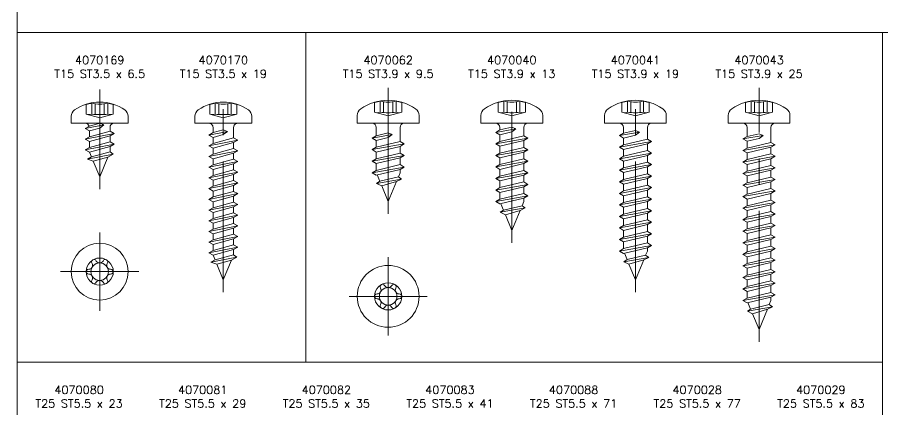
# Model space of a CAD drawing. Header units: millimetres. Extents: x 1459 to 16731, y 971 to 8404.
# Drawn here: x 5484.5 to 5589.5, y 2080.7 to 2128.3 of the extents above; entities that cross this region are included whole.
import ezdxf

# ---------------------------------------------------------------- set-up
doc = ezdxf.new("R2010")
doc.units = ezdxf.units.MM
doc.header["$LTSCALE"] = 0.5
doc.linetypes.add('CENTER', pattern=[50.8, 31.75, -6.35, 6.35, -6.35])
doc.layers.get('0').update_dxf_attribs({"lineweight": 20})
doc.layers.add('Quincaillerie', color=150, linetype='Continuous', lineweight=20)
doc.styles.add('SBS_BLOCKNAME', font='simplex.shx', dxfattribs={"height": 1})

# ---------------------------------------------------------------- blocks, each defined once
blk = doc.blocks.new('4070062')
at = {"color": 1, "linetype": 'CENTER'}
blk.add_line((0, -11), (0, 4.3), dxfattribs=at)
for p, q in [((-0.97, 1.33), (-0.97, 2.72)), ((-0.56, 1.33), (-0.56, 2.61)), ((0.56, 1.33), (0.56, 2.61)), ((0.97, 1.33), (0.97, 2.72))]:
    blk.add_line(p, q)
blk.add_lwpolyline([(3.32, 1.75, 0.314856), (-3.32, 1.75, 0.244912), (-3.75, 0.93), (-3.75, 0), (3.75, 0), (3.75, 0.93, 0.244912), (3.32, 1.75, 0.153709)], format="xyb")
for points in [[(-1.65, 2.56), (-1.65, 1.33)], [(1.65, 2.56), (1.65, 1.33)], [(-1.65, 1.33), (0, 0.89)], [(1.65, 1.33), (0, 0.89)], [(-1.45, -0.5), (-1.45, -1.51)], [(1.45, -0.5), (1.45, -2.22)], [(-1.95, -1.8), (0.5, -1.37)], [(-1.45, -1.2), (-1.45, -1.51)], [(-1.45, -2.09), (-1.45, -2.91)], [(-1.95, -3.2), (1.95, -2.51)], [(1.45, -2.8), (1.45, -3.62)], [(-1.95, -4.6), (1.95, -3.91)], [(-1.45, -3.49), (-1.45, -4.31)], [(-1.45, -4.89), (-1.45, -5.71)], [(1.45, -4.2), (1.45, -5.02)], [(-1.95, -6), (1.95, -5.31)], [(-1.02, -7.04), (-1.34, -6.26)], [(1.24, -6.5), (1.45, -6)], [(1.45, -5.6), (1.45, -6)], [(-1.41, -7.3), (1.63, -6.77)], [(0, -9.5), (1.01, -7.07)], [(0, -9.5), (-0.78, -7.61)]]:
    blk.add_lwpolyline(points)
for points in [[(-1.95, -1.8), (-1.45, -2.09), (0, -1.74), (0.5, -1.37), (0, -1.17), (-1.45, -1.51)], [(-1.45, -3.49), (1.45, -2.8), (1.95, -2.51), (1.45, -2.22), (-1.45, -2.91), (-1.95, -3.2)], [(-1.45, -4.89), (1.45, -4.2), (1.95, -3.91), (1.45, -3.62), (-1.45, -4.31), (-1.95, -4.6)], [(-1.45, -6.29), (1.45, -5.6), (1.95, -5.31), (1.45, -5.02), (-1.45, -5.71), (-1.95, -6)], [(1.24, -6.5), (1.63, -6.77), (1.01, -7.07), (-0.78, -7.61), (-1.41, -7.3), (-1.02, -7.04)]]:
    blk.add_lwpolyline(points, close=True)
for centre, radius, start, end in [((-1.59, 3.84), 1.28, 267.2848, 298.8872), ((0, 5.49), 2.94, 250.6988, 289.3012), ((1.59, 3.84), 1.28, 241.1128, 272.7152), ((-1.31, 2.49), 1.21, 253.6643, 286.3357), ((0, 11.41), 10.13, 264.4948, 275.5052), ((1.31, 2.49), 1.21, 253.6643, 286.3357), ((-1.95, -0.5), 0.5, 0, 90), ((1.95, -0.5), 0.5, 90, 180)]:
    blk.add_arc(centre, radius, start, end)
blk = doc.blocks.new('4070040')
at = {"color": 1, "linetype": 'CENTER'}
blk.add_line((0, -14.5), (0, 4.3), dxfattribs=at)
for p, q in [((-0.97, 1.33), (-0.97, 2.72)), ((-0.56, 1.33), (-0.56, 2.61)), ((0.56, 1.33), (0.56, 2.61)), ((0.97, 1.33), (0.97, 2.72))]:
    blk.add_line(p, q)
blk.add_lwpolyline([(3.32, 1.75, 0.314856), (-3.32, 1.75, 0.244912), (-3.75, 0.93), (-3.75, 0), (3.75, 0), (3.75, 0.93, 0.244912), (3.32, 1.75, 0.138291)], format="xyb")
for points in [[(-1.65, 2.56), (-1.65, 1.33)], [(1.65, 2.56), (1.65, 1.33)], [(-1.65, 1.33), (0, 0.89)], [(1.65, 1.33), (0, 0.89)], [(-1.95, -1.1), (0.5, -0.67)], [(-1.45, -0.5), (-1.45, -0.81)], [(1.45, -0.5), (1.45, -1.52)], [(-1.95, -2.5), (1.95, -1.81)], [(-1.45, -1.39), (-1.45, -2.21)], [(-1.45, -1.39), (-1.45, -2.21)], [(-1.45, -2.79), (-1.45, -3.61)], [(1.45, -2.1), (1.45, -2.92)], [(-1.95, -3.9), (1.95, -3.21)], [(-1.45, -4.19), (-1.45, -5.01)], [(1.45, -3.5), (1.45, -4.32)], [(-1.95, -5.3), (1.95, -4.61)], [(1.45, -4.9), (1.45, -5.72)], [(-1.95, -6.7), (1.95, -6.01)], [(-1.45, -5.59), (-1.45, -6.41)], [(-1.45, -6.99), (-1.45, -7.81)], [(1.45, -6.3), (1.45, -7.12)], [(-1.95, -8.1), (1.95, -7.41)], [(-1.45, -8.39), (-1.45, -9.21)], [(1.45, -7.7), (1.45, -8.52)], [(-1.95, -9.5), (1.95, -8.81)], [(1.45, -9.1), (1.45, -9.5)], [(-1.41, -10.8), (1.63, -10.27)], [(-1.02, -10.54), (-1.34, -9.76)], [(1.24, -10), (1.45, -9.5)], [(0, -13), (-0.78, -11.11)], [(0, -13), (1.01, -10.57)]]:
    blk.add_lwpolyline(points)
for points in [[(-1.95, -1.1), (-1.45, -1.39), (0, -1.04), (0.5, -0.67), (0, -0.47), (-1.45, -0.81)], [(-1.95, -2.5), (-1.45, -2.79), (1.45, -2.1), (1.95, -1.81), (1.45, -1.52), (-1.45, -2.21)], [(-1.95, -3.9), (-1.45, -4.19), (1.45, -3.5), (1.95, -3.21), (1.45, -2.92), (-1.45, -3.61)], [(-1.95, -5.3), (-1.45, -5.59), (1.45, -4.9), (1.95, -4.61), (1.45, -4.32), (-1.45, -5.01)], [(-1.95, -6.7), (-1.45, -6.99), (1.45, -6.3), (1.95, -6.01), (1.45, -5.72), (-1.45, -6.41)], [(-1.45, -8.39), (1.45, -7.7), (1.95, -7.41), (1.45, -7.12), (-1.45, -7.81), (-1.95, -8.1)], [(-1.45, -9.21), (-1.95, -9.5), (-1.45, -9.79), (1.45, -9.1), (1.95, -8.81), (1.45, -8.52)], [(1.24, -10), (1.63, -10.27), (1.01, -10.57), (-0.78, -11.11), (-1.41, -10.8), (-1.02, -10.54)]]:
    blk.add_lwpolyline(points, close=True)
for centre, radius, start, end in [((-1.59, 3.84), 1.28, 267.2848, 298.8872), ((0, 5.49), 2.94, 250.6988, 289.3012), ((1.59, 3.84), 1.28, 241.1128, 272.7152), ((-1.31, 2.49), 1.21, 253.6643, 286.3357), ((0, 11.41), 10.13, 264.4948, 275.5052), ((1.31, 2.49), 1.21, 253.6643, 286.3357), ((-1.95, -0.5), 0.5, 0, 90), ((1.95, -0.5), 0.5, 90, 180)]:
    blk.add_arc(centre, radius, start, end)
blk = doc.blocks.new('4070169')
at = {"color": 1, "linetype": 'CENTER'}
blk.add_line((0, -8), (0, 4.08), dxfattribs=at)
for p, q in [((-0.97, 1.1), (-0.97, 2.49)), ((-0.56, 1.1), (-0.56, 2.38)), ((0.56, 1.1), (0.56, 2.38)), ((0.97, 1.1), (0.97, 2.49)), ((-1.5, -4.36), (1.65, -3.74)), ((1.65, -3.74), (0.99, -4.1))]:
    blk.add_line(p, q)
blk.add_lwpolyline([(3.06, 1.61, 0.314856), (-3.06, 1.61, 0.244912), (-3.45, 0.86), (-3.45, 0), (3.45, 0), (3.45, 0.86, 0.244912), (3.06, 1.61, 0.153709)], format="xyb")
for points in [[(-1.65, 2.31), (-1.65, 1.1)], [(1.65, 2.31), (1.65, 1.1)], [(-1.65, 1.1), (0, 0.66)], [(1.65, 1.1), (0, 0.66)], [(-1.75, -0.63), (0.5, -0.2)], [(-1.25, -0.92), (-1.25, -1.64)], [(1.25, -0.5), (1.25, -0.96)], [(-1.75, -1.93), (1.75, -1.24)], [(-1.25, -1.2), (-1.25, -1.51)], [(1.25, -1.53), (1.25, -2.26)], [(-1.75, -3.23), (1.75, -2.54)], [(-1.25, -2.22), (-1.25, -2.94)], [(1.25, -2.83), (1.25, -3.46)], [(1.25, -3.46), (-1, -4.08), (-1.5, -4.36), (-0.79, -4.59)], [(-1, -4.08), (-1.24, -3.52)], [(1.65, -3.74), (1.25, -3.46), (-1, -4.08)], [(-0.79, -4.59), (0.99, -4.1)], [(0, -6.5), (0.99, -4.1)], [(0, -6.5), (-0.79, -4.59)]]:
    blk.add_lwpolyline(points)
for points in [[(-1.75, -0.63), (-1.25, -0.92), (0, -0.58), (0.5, -0.2), (0, 0), (-1.25, -0.34)], [(-1.25, -2.22), (1.25, -1.53), (1.75, -1.24), (1.25, -0.96), (-1.25, -1.64), (-1.75, -1.93)], [(-1.25, -3.52), (1.25, -2.83), (1.75, -2.54), (1.25, -2.26), (-1.25, -2.94), (-1.75, -3.23)]]:
    blk.add_lwpolyline(points, close=True)
for centre, radius, start, end in [((-1.62, 3.61), 1.29, 268.5279, 299.9762), ((0, 5.26), 2.94, 250.6988, 289.3012), ((1.62, 3.61), 1.29, 240.0238, 271.4721), ((-1.31, 2.26), 1.21, 253.6643, 286.3357), ((0, 11.18), 10.13, 264.4948, 275.5052), ((1.31, 2.26), 1.21, 253.6643, 286.3357), ((-1.75, -0.5), 0.5, 16.7313, 90), ((1.75, -0.5), 0.5, 90, 180)]:
    blk.add_arc(centre, radius, start, end)
blk = doc.blocks.new('4070170')
at = {"color": 1, "linetype": 'CENTER'}
blk.add_line((0, -20.5), (0, 4.08), dxfattribs=at)
for p, q in [((-0.97, 1.1), (-0.97, 2.49)), ((-0.56, 1.1), (-0.56, 2.38)), ((0.56, 1.1), (0.56, 2.38)), ((0.97, 1.1), (0.97, 2.49)), ((-1.5, -16.86), (1.65, -16.24)), ((1.65, -16.24), (0.99, -16.6))]:
    blk.add_line(p, q)
for points in [[(3.06, 1.61, 0.314856), (-3.06, 1.61, 0.244912), (-3.45, 0.86), (-3.45, 0), (3.45, 0), (3.45, 0.86, 0.244912), (3.06, 1.61, 0.153709)], [(-1.25, -1.14), (-1.25, -0.5, 0.414214), (-1.75, 0, 0.414214)], [(1.75, 0, 0.414214), (1.25, -0.5), (1.25, -1.76)]]:
    blk.add_lwpolyline(points, format="xyb")
for points in [[(-1.65, 2.31), (-1.65, 1.1)], [(1.65, 2.31), (1.65, 1.1)], [(-1.65, 1.1), (0, 0.66)], [(1.65, 1.1), (0, 0.66)], [(-1.75, -1.43), (0.5, -1)], [(-1.75, -2.73), (1.75, -2.04)], [(-1.25, -1.72), (-1.25, -2.44)], [(-1.25, -3.02), (-1.25, -3.74)], [(1.25, -2.33), (1.25, -3.06)], [(-1.75, -4.03), (1.75, -3.34)], [(1.25, -3.63), (1.25, -4.36)], [(-1.75, -5.33), (1.75, -4.64)], [(-1.25, -4.32), (-1.25, -5.04)], [(1.25, -4.93), (1.25, -5.66)], [(-1.75, -6.63), (1.75, -5.94)], [(-1.25, -5.62), (-1.25, -6.34)], [(1.25, -6.23), (1.25, -6.96)], [(-1.75, -7.93), (1.75, -7.24)], [(-1.25, -6.92), (-1.25, -7.64)], [(-1.25, -8.22), (-1.25, -8.94)], [(1.25, -7.53), (1.25, -8.26)], [(-1.75, -9.23), (1.75, -8.54)], [(1.25, -8.83), (1.25, -9.56)], [(-1.75, -10.53), (1.75, -9.84)], [(-1.25, -9.52), (-1.25, -10.24)], [(1.25, -10.13), (1.25, -10.86)], [(-1.75, -11.83), (1.75, -11.14)], [(-1.25, -10.82), (-1.25, -11.54)], [(1.25, -11.43), (1.25, -12.16)], [(-1.75, -13.13), (1.75, -12.44)], [(-1.25, -12.12), (-1.25, -12.84)], [(-1.25, -13.42), (-1.25, -14.14)], [(1.25, -12.73), (1.25, -13.46)], [(-1.75, -14.43), (1.75, -13.74)], [(1.25, -14.03), (1.25, -14.76)], [(-1.75, -15.73), (1.75, -15.04)], [(-1.25, -14.72), (-1.25, -15.44)], [(1.25, -15.33), (1.25, -15.96)], [(1.25, -15.96), (-1, -16.58), (-1.5, -16.86), (-0.79, -17.09)], [(-1, -16.58), (-1.24, -16.02)], [(1.65, -16.24), (1.25, -15.96), (-1, -16.58)], [(-0.79, -17.09), (0, -19), (0.99, -16.6)], [(-0.79, -17.09), (0.99, -16.6)]]:
    blk.add_lwpolyline(points)
for points in [[(-1.75, -1.43), (-1.25, -1.72), (0, -1.38), (0.5, -1), (0, -0.8), (-1.25, -1.14)], [(-1.25, -3.02), (1.25, -2.33), (1.75, -2.04), (1.25, -1.76), (-1.25, -2.44), (-1.75, -2.73)], [(-1.25, -4.32), (1.25, -3.63), (1.75, -3.34), (1.25, -3.06), (-1.25, -3.74), (-1.75, -4.03)], [(-1.25, -5.62), (1.25, -4.93), (1.75, -4.64), (1.25, -4.36), (-1.25, -5.04), (-1.75, -5.33)], [(-1.25, -6.92), (1.25, -6.23), (1.75, -5.94), (1.25, -5.66), (-1.25, -6.34), (-1.75, -6.63)], [(-1.25, -8.22), (1.25, -7.53), (1.75, -7.24), (1.25, -6.96), (-1.25, -7.64), (-1.75, -7.93)], [(-1.25, -9.52), (1.25, -8.83), (1.75, -8.54), (1.25, -8.26), (-1.25, -8.94), (-1.75, -9.23)], [(-1.25, -10.82), (1.25, -10.13), (1.75, -9.84), (1.25, -9.56), (-1.25, -10.24), (-1.75, -10.53)], [(-1.25, -12.12), (1.25, -11.43), (1.75, -11.14), (1.25, -10.86), (-1.25, -11.54), (-1.75, -11.83)], [(-1.25, -13.42), (1.25, -12.73), (1.75, -12.44), (1.25, -12.16), (-1.25, -12.84), (-1.75, -13.13)], [(-1.25, -14.72), (1.25, -14.03), (1.75, -13.74), (1.25, -13.46), (-1.25, -14.14), (-1.75, -14.43)], [(-1.25, -16.02), (1.25, -15.33), (1.75, -15.04), (1.25, -14.76), (-1.25, -15.44), (-1.75, -15.73)]]:
    blk.add_lwpolyline(points, close=True)
for centre, radius, start, end in [((-1.62, 3.61), 1.29, 268.5279, 299.9762), ((0, 5.26), 2.94, 250.6988, 289.3012), ((1.62, 3.61), 1.29, 240.0238, 271.4721), ((-1.31, 2.26), 1.21, 253.6643, 286.3357), ((0, 11.18), 10.13, 264.4948, 275.5052), ((1.31, 2.26), 1.21, 253.6643, 286.3357)]:
    blk.add_arc(centre, radius, start, end)
blk = doc.blocks.new('4070041')
at = {"color": 1, "linetype": 'CENTER'}
blk.add_line((0, -20.5), (0, 4.3), dxfattribs=at)
for p, q in [((-0.97, 1.33), (-0.97, 2.72)), ((-0.56, 1.33), (-0.56, 2.61)), ((0.56, 1.33), (0.56, 2.61)), ((0.97, 1.33), (0.97, 2.72))]:
    blk.add_line(p, q)
blk.add_lwpolyline([(3.32, 1.75, 0.314856), (-3.32, 1.75, 0.244912), (-3.75, 0.93), (-3.75, 0), (3.75, 0), (3.75, 0.93, 0.244912), (3.32, 1.75, 0.138291)], format="xyb")
for points in [[(-1.65, 2.56), (-1.65, 1.33)], [(1.65, 2.56), (1.65, 1.33)], [(-1.65, 1.33), (0, 0.89)], [(1.65, 1.33), (0, 0.89)], [(-1.45, -0.5), (-1.45, -1.21)], [(1.45, -0.5), (1.45, -1.92)], [(-1.95, -1.5), (0.5, -1.07)], [(-1.45, -1.79), (-1.45, -2.61)], [(-1.45, -1.79), (-1.45, -2.61)], [(-1.45, -1.79), (-1.45, -2.21)], [(-1.95, -2.9), (1.95, -2.21)], [(1.45, -2.5), (1.45, -3.32)], [(-1.95, -4.3), (1.95, -3.61)], [(-1.45, -3.19), (-1.45, -4.01)], [(1.45, -3.9), (1.45, -4.72)], [(-1.95, -5.7), (1.95, -5.01)], [(-1.45, -4.59), (-1.45, -5.41)], [(-1.45, -5.99), (-1.45, -6.81)], [(1.45, -5.3), (1.45, -6.12)], [(-1.95, -7.1), (1.95, -6.41)], [(1.45, -6.7), (1.45, -7.52)], [(-1.95, -8.5), (1.95, -7.81)], [(-1.45, -7.39), (-1.45, -8.21)], [(1.45, -8.1), (1.45, -8.92)], [(-1.95, -9.9), (1.95, -9.21)], [(-1.45, -8.79), (-1.45, -9.61)], [(-1.45, -10.19), (-1.45, -11.01)], [(1.45, -9.5), (1.45, -10.32)], [(-1.95, -11.3), (1.95, -10.61)], [(1.45, -10.9), (1.45, -11.72)], [(-1.95, -12.7), (1.95, -12.01)], [(-1.45, -11.59), (-1.45, -12.41)], [(1.45, -12.3), (1.45, -13.12)], [(-1.95, -14.1), (1.95, -13.41)], [(-1.45, -12.99), (-1.45, -13.81)], [(-1.45, -14.39), (-1.45, -15.21)], [(1.45, -13.7), (1.45, -14.52)], [(-1.95, -15.5), (1.95, -14.81)], [(1.24, -16), (1.45, -15.5)], [(1.45, -15.1), (1.45, -15.5)], [(-1.41, -16.8), (1.63, -16.27)], [(-1.02, -16.54), (-1.34, -15.76)], [(1.01, -16.57), (0, -19), (-0.78, -17.11)]]:
    blk.add_lwpolyline(points)
for points in [[(-1.95, -1.5), (-1.45, -1.79), (0, -1.44), (0.5, -1.07), (0, -0.87), (-1.45, -1.21)], [(-1.95, -2.9), (-1.45, -3.19), (1.45, -2.5), (1.95, -2.21), (1.45, -1.92), (-1.45, -2.61)], [(-1.95, -4.3), (-1.45, -4.59), (1.45, -3.9), (1.95, -3.61), (1.45, -3.32), (-1.45, -4.01)], [(-1.95, -5.7), (-1.45, -5.99), (1.45, -5.3), (1.95, -5.01), (1.45, -4.72), (-1.45, -5.41)], [(-1.95, -7.1), (-1.45, -7.39), (1.45, -6.7), (1.95, -6.41), (1.45, -6.12), (-1.45, -6.81)], [(-1.95, -8.5), (-1.45, -8.79), (1.45, -8.1), (1.95, -7.81), (1.45, -7.52), (-1.45, -8.21)], [(-1.95, -9.9), (-1.45, -10.19), (1.45, -9.5), (1.95, -9.21), (1.45, -8.92), (-1.45, -9.61)], [(-1.95, -11.3), (-1.45, -11.59), (1.45, -10.9), (1.95, -10.61), (1.45, -10.32), (-1.45, -11.01)], [(-1.95, -12.7), (-1.45, -12.99), (1.45, -12.3), (1.95, -12.01), (1.45, -11.72), (-1.45, -12.41)], [(-1.45, -14.39), (1.45, -13.7), (1.95, -13.41), (1.45, -13.12), (-1.45, -13.81), (-1.95, -14.1)], [(-1.45, -15.21), (-1.95, -15.5), (-1.45, -15.79), (1.45, -15.1), (1.95, -14.81), (1.45, -14.52)], [(1.24, -16), (1.63, -16.27), (1.01, -16.57), (-0.78, -17.11), (-1.41, -16.8), (-1.02, -16.54)]]:
    blk.add_lwpolyline(points, close=True)
for centre, radius, start, end in [((-1.59, 3.84), 1.28, 267.2848, 298.8872), ((0, 5.49), 2.94, 250.6988, 289.3012), ((1.59, 3.84), 1.28, 241.1128, 272.7152), ((-1.31, 2.49), 1.21, 253.6643, 286.3357), ((0, 11.41), 10.13, 264.4948, 275.5052), ((1.31, 2.49), 1.21, 253.6643, 286.3357), ((-1.95, -0.5), 0.5, 0, 90), ((1.95, -0.5), 0.5, 90, 180)]:
    blk.add_arc(centre, radius, start, end)
blk = doc.blocks.new('4070043')
at = {"color": 1, "linetype": 'CENTER'}
blk.add_line((0, -26.5), (0, 4.3), dxfattribs=at)
for p, q in [((-0.97, 1.33), (-0.97, 2.72)), ((-0.56, 1.33), (-0.56, 2.61)), ((0.56, 1.33), (0.56, 2.61)), ((0.97, 1.33), (0.97, 2.72))]:
    blk.add_line(p, q)
blk.add_lwpolyline([(3.32, 1.75, 0.314856), (-3.32, 1.75, 0.244912), (-3.75, 0.93), (-3.75, 0), (3.75, 0), (3.75, 0.93, 0.244912), (3.32, 1.75, 0.138291)], format="xyb")
for points in [[(-1.65, 2.56), (-1.65, 1.33)], [(1.65, 2.56), (1.65, 1.33)], [(-1.65, 1.33), (0, 0.89)], [(1.65, 1.33), (0, 0.89)], [(-1.45, -0.5), (-1.45, -1.61)], [(1.45, -0.5), (1.45, -2.32)], [(-1.95, -1.9), (0.5, -1.47)], [(-1.95, -3.3), (1.95, -2.61)], [(-1.45, -2.19), (-1.45, -3.01)], [(1.45, -2.9), (1.45, -3.72)], [(-1.95, -4.7), (1.95, -4.01)], [(-1.45, -3.59), (-1.45, -4.41)], [(-1.45, -4.99), (-1.45, -5.81)], [(1.45, -4.3), (1.45, -5.12)], [(-1.95, -6.1), (1.95, -5.41)], [(1.45, -5.7), (1.45, -6.52)], [(-1.95, -7.5), (1.95, -6.81)], [(-1.45, -6.39), (-1.45, -7.21)], [(1.45, -7.1), (1.45, -7.92)], [(-1.95, -8.9), (1.95, -8.21)], [(-1.45, -7.79), (-1.45, -8.61)], [(-1.45, -9.19), (-1.45, -10.01)], [(1.45, -8.5), (1.45, -9.32)], [(-1.95, -10.3), (1.95, -9.61)], [(1.45, -9.9), (1.45, -10.72)], [(-1.95, -11.7), (1.95, -11.01)], [(-1.45, -10.59), (-1.45, -11.41)], [(1.45, -11.3), (1.45, -12.12)], [(-1.95, -13.1), (1.95, -12.41)], [(-1.45, -11.99), (-1.45, -12.81)], [(-1.45, -13.39), (-1.45, -14.21)], [(1.45, -12.7), (1.45, -13.52)], [(-1.95, -14.5), (1.95, -13.81)], [(1.45, -14.1), (1.45, -14.92)], [(-1.95, -15.9), (1.95, -15.21)], [(-1.45, -14.79), (-1.45, -15.61)], [(1.45, -15.5), (1.45, -16.32)], [(-1.95, -17.3), (1.95, -16.61)], [(-1.45, -16.19), (-1.45, -17.01)], [(-1.45, -17.59), (-1.45, -18.41)], [(1.45, -16.9), (1.45, -17.72)], [(-1.95, -18.7), (1.95, -18.01)], [(1.45, -18.3), (1.45, -19.12)], [(-1.95, -20.1), (1.95, -19.41)], [(-1.45, -18.99), (-1.45, -19.81)], [(1.45, -19.7), (1.45, -20.52)], [(-1.95, -21.5), (1.95, -20.81)], [(-1.45, -20.39), (-1.45, -21.21)], [(-1.02, -22.54), (-1.34, -21.76)], [(1.24, -22), (1.45, -21.5)], [(1.45, -21.1), (1.45, -21.5)], [(-1.41, -22.8), (1.63, -22.27)], [(1.01, -22.57), (0, -25), (-0.78, -23.11)]]:
    blk.add_lwpolyline(points)
for points in [[(-1.95, -1.9), (-1.45, -2.19), (0, -1.84), (0.5, -1.47), (0, -1.27), (-1.45, -1.61)], [(-1.95, -3.3), (-1.45, -3.59), (1.45, -2.9), (1.95, -2.61), (1.45, -2.32), (-1.45, -3.01)], [(-1.95, -4.7), (-1.45, -4.99), (1.45, -4.3), (1.95, -4.01), (1.45, -3.72), (-1.45, -4.41)], [(-1.95, -6.1), (-1.45, -6.39), (1.45, -5.7), (1.95, -5.41), (1.45, -5.12), (-1.45, -5.81)], [(-1.95, -7.5), (-1.45, -7.79), (1.45, -7.1), (1.95, -6.81), (1.45, -6.52), (-1.45, -7.21)], [(-1.95, -8.9), (-1.45, -9.19), (1.45, -8.5), (1.95, -8.21), (1.45, -7.92), (-1.45, -8.61)], [(-1.95, -10.3), (-1.45, -10.59), (1.45, -9.9), (1.95, -9.61), (1.45, -9.32), (-1.45, -10.01)], [(-1.95, -11.7), (-1.45, -11.99), (1.45, -11.3), (1.95, -11.01), (1.45, -10.72), (-1.45, -11.41)], [(-1.95, -13.1), (-1.45, -13.39), (1.45, -12.7), (1.95, -12.41), (1.45, -12.12), (-1.45, -12.81)], [(-1.95, -14.5), (-1.45, -14.79), (1.45, -14.1), (1.95, -13.81), (1.45, -13.52), (-1.45, -14.21)], [(-1.95, -15.9), (-1.45, -16.19), (1.45, -15.5), (1.95, -15.21), (1.45, -14.92), (-1.45, -15.61)], [(-1.95, -17.3), (-1.45, -17.59), (1.45, -16.9), (1.95, -16.61), (1.45, -16.32), (-1.45, -17.01)], [(-1.95, -18.7), (-1.45, -18.99), (1.45, -18.3), (1.95, -18.01), (1.45, -17.72), (-1.45, -18.41)], [(-1.45, -20.39), (1.45, -19.7), (1.95, -19.41), (1.45, -19.12), (-1.45, -19.81), (-1.95, -20.1)], [(-1.45, -21.21), (-1.95, -21.5), (-1.45, -21.79), (1.45, -21.1), (1.95, -20.81), (1.45, -20.52)], [(1.24, -22), (1.63, -22.27), (1.01, -22.57), (-0.78, -23.11), (-1.41, -22.8), (-1.02, -22.54)]]:
    blk.add_lwpolyline(points, close=True)
for centre, radius, start, end in [((-1.59, 3.84), 1.28, 267.2848, 298.8872), ((0, 5.49), 2.94, 250.6988, 289.3012), ((1.59, 3.84), 1.28, 241.1128, 272.7152), ((-1.31, 2.49), 1.21, 253.6643, 286.3357), ((0, 11.41), 10.13, 264.4948, 275.5052), ((1.31, 2.49), 1.21, 253.6643, 286.3357), ((-1.95, -0.5), 0.5, 0, 90), ((1.95, -0.5), 0.5, 90, 180)]:
    blk.add_arc(centre, radius, start, end)
blk = doc.blocks.new('Tête vis T15 ST3.5')
at = {"color": 1, "linetype": 'CENTER'}
for points in [[(0, 4.75), (0, -4.75)], [(-4.75, 0), (4.75, 0)]]:
    blk.add_lwpolyline(points, dxfattribs=at)
blk.add_lwpolyline([(0.41, -1.29, 1.114641), (0.92, -1, -0.560869), (1.32, -0.29, 1.114641), (1.32, 0.29, -0.560869), (0.92, 1, 1.114641), (0.41, 1.29, -0.560869), (-0.41, 1.29, 1.114641), (-0.92, 1, -0.560869), (-1.32, 0.29, 1.114641), (-1.32, -0.29, -0.560869), (-0.92, -1, 1.114641), (-0.41, -1.29, -0.560869)], format="xyb", close=True)
for radius in [3.45, 1.65, 1.06]:
    blk.add_circle((0, 0), radius)
blk = doc.blocks.new('Tête vis T15 ST3.9')
at = {"color": 1, "linetype": 'CENTER'}
for points in [[(0, 4.75), (0, -4.75)], [(-4.75, 0), (4.75, 0)]]:
    blk.add_lwpolyline(points, dxfattribs=at)
blk.add_lwpolyline([(0.41, -1.29, 1.114641), (0.92, -1, -0.560869), (1.32, -0.29, 1.114641), (1.32, 0.29, -0.560869), (0.92, 1, 1.114641), (0.41, 1.29, -0.560869), (-0.41, 1.29, 1.114641), (-0.92, 1, -0.560869), (-1.32, 0.29, 1.114641), (-1.32, -0.29, -0.560869), (-0.92, -1, 1.114641), (-0.41, -1.29, -0.560869)], format="xyb", close=True)
for radius in [3.75, 1.65, 1.06]:
    blk.add_circle((0, 0), radius)

msp = doc.modelspace()

# ---------------------------------------------------------------- linework, layer by layer
at = {"layer": 'Quincaillerie', "lineweight": 20}
for points in [[(5484.51, 2126.46), (5824.51, 2126.46), (5824.51, 2136.46), (5484.51, 2136.46)], [(5484.51, 2126.46), (5519.51, 2126.46), (5519.51, 2086.46), (5484.51, 2086.46)], [(5519.51, 2126.46), (5589.51, 2126.46), (5589.51, 2086.46), (5519.51, 2086.46)], [(5589.51, 2126.46), (5604.51, 2126.46), (5604.51, 2046.46), (5589.51, 2046.46)], [(5484.51, 2086.46), (5589.51, 2086.46), (5589.51, 1946.46), (5484.51, 1946.46)]]:
    msp.add_lwpolyline(points, close=True, dxfattribs=at)

# ---------------------------------------------------------------- block references
for name, p in [('4070169', (5494.51, 2115.46)), ('4070170', (5509.51, 2115.46)), ('4070062', (5529.51, 2115.46)), ('4070040', (5544.51, 2115.46)), ('4070041', (5559.51, 2115.46)), ('4070043', (5574.51, 2115.46)), ('Tête vis T15 ST3.5', (5494.51, 2097.46)), ('Tête vis T15 ST3.9', (5529.51, 2094.46))]:
    msp.add_blockref(name, p, dxfattribs=at)

# ---------------------------------------------------------------- texts
at = {"layer": 'Quincaillerie', "lineweight": 20, "char_height": 1, "attachment_point": 8, "style": 'SBS_BLOCKNAME'}
for s, insert in [('4070169\\PT{\\C1;15} ST{\\C1;3.5} x 6.5', (5494.51, 2120.96)), ('4070170\\PT15 ST3.5 x 19', (5509.51, 2120.96)), ('4070062\\PT{\\C1;15} ST{\\C1;3.9} x 9.5', (5529.51, 2120.96)), ('4070040\\PT15 ST3.9 x 13', (5544.51, 2120.96)), ('4070041\\PT15 ST3.9 x 19', (5559.51, 2120.96)), ('4070043\\PT15 ST3.9 x 25', (5574.51, 2120.96)), ('4070080\\PT{\\C1;25} ST{\\C1;5.5} x 23', (5492.01, 2080.96)), ('4070081\\PT25 ST5.5 x 29', (5507.01, 2080.96)), ('4070082\\PT25 ST5.5 x 35', (5522.01, 2080.96)), ('4070083\\PT25 ST5.5 x 41', (5537.01, 2080.96)), ('4070088\\PT25 ST5.5 x 71', (5552.01, 2080.96)), ('4070028\\PT25 ST5.5 x 77', (5567.01, 2080.96)), ('4070029\\PT25 ST5.5 x 83', (5582.01, 2080.96))]:
    msp.add_mtext_dynamic_manual_height_columns(s, width=12.8623, gutter_width=20, heights=[0], dxfattribs=dict(at, insert=insert))

doc.saveas('drawing.dxf')
